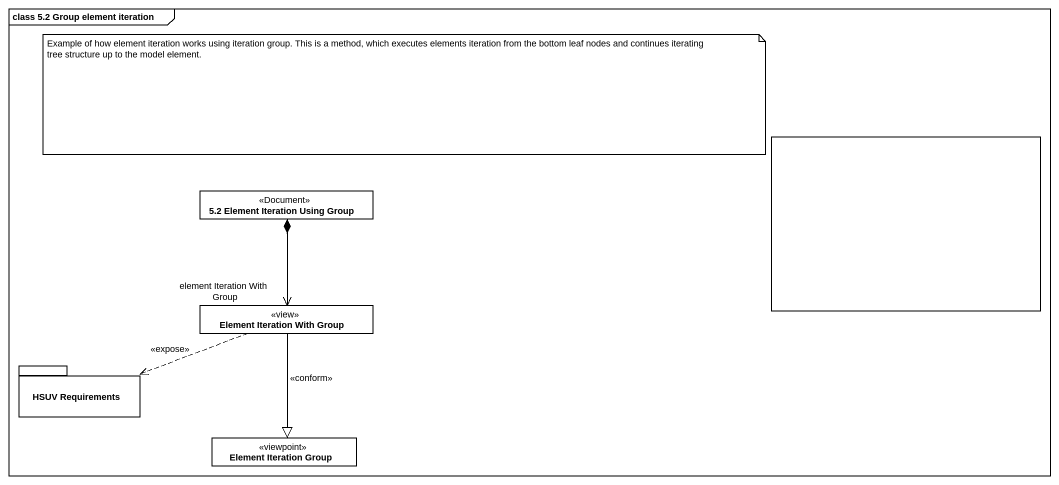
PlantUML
@startuml
mainframe class 5.2 Group element iteration
allowmixing
hide circle
hide empty members
rectangle " " as rectangle1
class "5.2 Element Iteration Using Group" as c5_2_Element_Iteration_Using <<Document>>
class "Element Iteration With Group" as Element_Iteration_With_Group <<view>>
package "HSUV Requirements" as HSUV_Requirements {
}
class "Element Iteration Group" as Element_Iteration_Group <<viewpoint>>
c5_2_Element_Iteration_Using *--> "element Iteration With Group" Element_Iteration_With_Group
Element_Iteration_With_Group .left.> HSUV_Requirements : <<expose>>
Element_Iteration_With_Group --|> Element_Iteration_Group : <<conform>>
note as N1
  Example of how element iteration works using iteration group. This is a method, which executes elements iteration from the bottom leaf nodes and continues iterating tree structure up to the model element.
end note
@enduml
